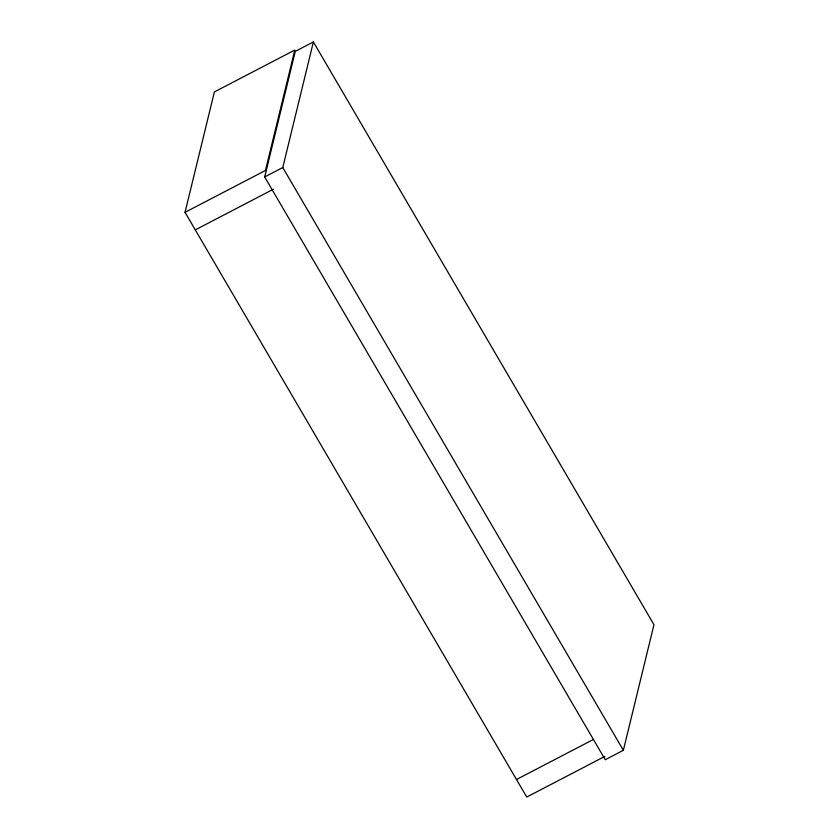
<?xml version="1.0" encoding="UTF-8"?>
<svg xmlns="http://www.w3.org/2000/svg" width="839" height="839" viewBox="0 0 839 839"><rect width="100%" height="100%" fill="white"/><g stroke="black" fill="none" stroke-linecap="round" stroke-linejoin="round"><path stroke-width="1.26" d="M185.031 212.34L214.385 91.923L294.814 50.057L265.46 170.474L185.031 212.34L526.745 797.05L604.867 756.379M264.684 176.956L295.297 51.368L313.387 41.95L653.969 624.709L623.356 750.286L605.255 759.715L264.684 176.956L282.774 167.527L313.387 41.95M195.288 229.886L273.409 189.205M516.499 779.504L593.467 739.432M282.774 167.527L623.356 750.286"/></g></svg>
